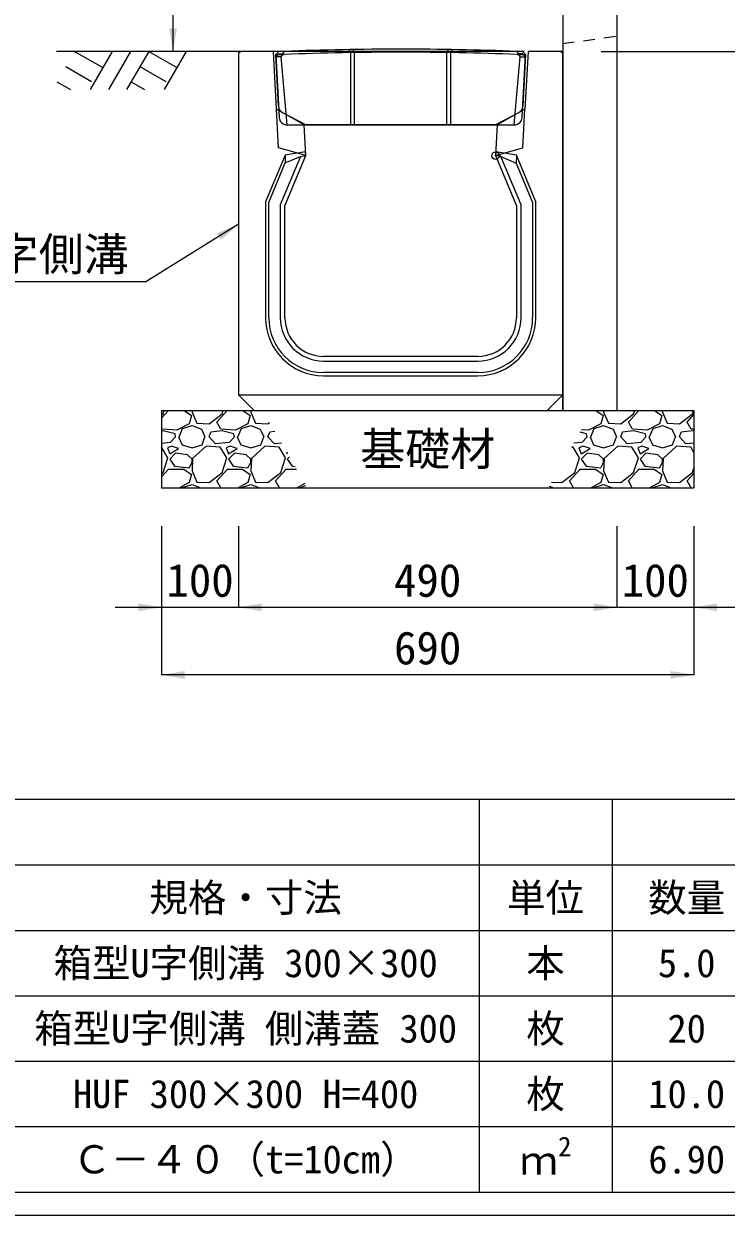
# Model space of a CAD drawing. Units: millimetres at full size. Extents: x 173025 to 194922, y 53822 to 64534.
# Drawn here: x 183981 to 184891, y 61441 to 62984 of the extents above; entities that cross this region are included whole.
import ezdxf
from ezdxf.enums import TextEntityAlignment as Align

# ---------------------------------------------------------------- set-up
doc = ezdxf.new("R2010")
doc.units = ezdxf.units.MM
doc.header["$LTSCALE"] = 20
doc.header["$PDMODE"] = 32
doc.header["$PDSIZE"] = 10
doc.linetypes.add('DASHED', pattern=[7.5, 6, -1.5])
doc.linetypes.add('USER2', pattern=[1.35, 0.75, -0.6])
for name, color, linetype, lineweight in [('0_2', 7, 'Continuous', 20), ('Defpoints_3', 8, 'Continuous', 0), ('パネックス', 2, 'Continuous', 13), ('図枠', 5, 'Continuous', 13), ('寸法・材料表', 7, 'Continuous', 13), ('寸法線', 7, 'Continuous', 13), ('引出線', 4, 'Continuous', 13), ('本体', 2, 'Continuous', 9), ('箱型U字側溝', 2, 'Continuous', 9), ('ﾊｯﾁﾝｸﾞ', 7, 'Continuous', 5)]:
    doc.layers.add(name, color=color, linetype=linetype, lineweight=lineweight)
doc.styles.add('ＭＳ ゴシック', font='')
doc.styles.get('ＭＳ ゴシック').set_extended_font_data('MS Gothic')

# ---------------------------------------------------------------- blocks, each defined once
blk = doc.blocks.new('filled_arrow')
at = {"color": 0, "linetype": 'Continuous', "lineweight": -2}
blk.add_solid([(7.5, 1.25), (0, 0), (7.5, -1.25)], dxfattribs=at)

msp = doc.modelspace()

# ---------------------------------------------------------------- linework, layer by layer
at = {"layer": '0_2'}
for p, q in [((184261.93, 62948.31), (184022.77, 62948.31)), ((184158.93, 62483.31), (184848.93, 62483.31)), ((184158.93, 62483.31), (184158.93, 62383.31)), ((184848.93, 62483.31), (184848.93, 62383.31)), ((184158.93, 62383.31), (184848.93, 62383.31))]:
    msp.add_line(p, q, dxfattribs=at)
at = {"layer": 'Defpoints_3'}
for p, q in [((183602.47, 61979.95), (185541.38, 61979.95)), ((184570.47, 61979.95), (184570.47, 61894.77)), ((184742.78, 61979.95), (184742.78, 61894.77))]:
    msp.add_line(p, q, dxfattribs=at)
at = {"layer": 'パネックス'}
for p, q in [((184678.93, 62948.31), (184658.93, 62948.31)), ((184678.93, 62483.31), (184678.93, 62948.31))]:
    msp.add_line(p, q, dxfattribs=at)
at = {"layer": '図枠'}
msp.add_line((179921.93, 61441.27), (194921.93, 61441.27), dxfattribs=at)
at = {"layer": '寸法・材料表'}
for p, q in [((183602.47, 61894.77), (185541.38, 61894.77)), ((184570.47, 61894.77), (184570.47, 61471.27)), ((184742.78, 61894.77), (184742.78, 61471.27)), ((183602.47, 61810.07), (185541.38, 61810.07)), ((183602.47, 61725.37), (185541.38, 61725.37)), ((183602.47, 61640.67), (185541.38, 61640.67)), ((183602.47, 61555.97), (185541.38, 61555.97)), ((183602.47, 61471.27), (185541.38, 61471.27))]:
    msp.add_line(p, q, dxfattribs=at)
at = {"layer": '寸法線'}
for p, q in [((184173.93, 62948.31), (184173.93, 63348.31)), ((184628.93, 62948.31), (184173.93, 62948.31)), ((184728.93, 62948.31), (185020.58, 62948.31)), ((184158.93, 62333.31), (184158.93, 62228.37)), ((184158.93, 62333.31), (184158.93, 62140.87)), ((184258.93, 62333.31), (184258.93, 62228.37)), ((184258.93, 62333.31), (184258.93, 62228.37)), ((184748.88, 62333.31), (184748.88, 62228.37)), ((184748.88, 62333.31), (184748.88, 62228.37)), ((184848.88, 62333.31), (184848.88, 62228.37)), ((184848.88, 62333.31), (184848.88, 62140.87)), ((184098.93, 62228.37), (184318.93, 62228.37)), ((184258.93, 62228.37), (184748.88, 62228.37)), ((184688.88, 62228.37), (184908.88, 62228.37)), ((184848.88, 62140.87), (184158.93, 62140.87))]:
    msp.add_line(p, q, dxfattribs=at)
at = {"layer": '引出線'}
msp.add_lwpolyline([(184258.93, 62724.31), (184138.72, 62650.03), (183798.72, 62650.03)], dxfattribs=at)
at = {"layer": '本体', "lineweight": 20}
for p, q in [((184678.93, 63343.31), (184678.93, 62948.31)), ((184748.93, 63348.31), (184748.93, 62483.31)), ((184678.93, 62948.31), (184678.93, 62483.31)), ((184678.93, 62483.31), (184728.93, 62483.31))]:
    msp.add_line(p, q, dxfattribs=at)
at = {"layer": '本体', "linetype": 'USER2'}
msp.add_line((184678.93, 62958.31), (184748.93, 62968.31), dxfattribs=at)
at = {"layer": '箱型U字側溝'}
for p, q in [((184307.13, 62944.16), (184317.99, 62944.16)), ((184619.84, 62944.16), (184630.7, 62944.16)), ((184319.05, 62813.77), (184319.17, 62803.65)), ((184338.93, 62812.11), (184345.93, 62813.31)), ((184598.92, 62812.11), (184591.93, 62813.31)), ((184618.81, 62813.77), (184618.68, 62803.65)), ((184568.93, 62553.31), (184368.93, 62553.31)), ((184368.93, 62547.31), (184568.93, 62547.31)), ((184568.93, 62532.31), (184368.93, 62532.31)), ((184368.93, 62528.31), (184568.93, 62528.31)), ((184258.93, 62503.31), (184678.93, 62503.31))]:
    msp.add_line(p, q, dxfattribs=at)
at = {"layer": '箱型U字側溝', "lineweight": 13}
for p, q in [((184315.86, 62868.46), (184315.86, 62869.32)), ((184568.93, 62553.31), (184368.93, 62553.31))]:
    msp.add_line(p, q, dxfattribs=at)
at = {"layer": '箱型U字側溝', "lineweight": 18}
msp.add_line((184321.46, 62853.16), (184616.37, 62853.16), dxfattribs=at)
at = {"layer": '箱型U字側溝', "lineweight": 13}
for points in [[(184343.93, 62853.31), (184307.93, 62873.31), (184303.93, 62948.31), (184261.93, 62948.31), (184258.93, 62945.31), (184258.93, 62503.31), (184278.93, 62483.31), (184658.93, 62483.31), (184678.93, 62503.31), (184678.93, 62945.31), (184675.93, 62948.31), (184633.93, 62948.31), (184629.93, 62873.31), (184593.93, 62853.31), (184591.93, 62813.31), (184618.93, 62748.31), (184618.93, 62603.31)], [(184318.93, 62603.31), (184318.93, 62748.31), (184345.93, 62813.31), (184343.93, 62853.31)]]:
    msp.add_lwpolyline(points, dxfattribs=at)
at = {"layer": '箱型U字側溝', "lineweight": 18}
for points in [[(184310.7, 62877.12), (184307.13, 62944.16), (184310.92, 62948.16)], [(184317.92, 62948.16), (184310.92, 62948.16), (184307.13, 62944.16), (184311.48, 62862.63)], [(184626.35, 62862.63), (184630.7, 62944.16), (184626.92, 62948.16), (184619.92, 62948.16)], [(184626.92, 62948.16), (184630.7, 62944.16), (184627.13, 62877.12)], [(184621.79, 62868.8), (184592.01, 62853.16), (184345.82, 62853.16), (184316.04, 62868.8)]]:
    msp.add_lwpolyline(points, dxfattribs=at)
at = {"layer": '箱型U字側溝', "color": 5}
for points in [[(184310.92, 62945.26), (184316.29, 62945.16), (184314.13, 62941.16), (184307.28, 62941.28)], [(184626.92, 62945.26), (184621.54, 62945.16), (184623.7, 62941.16), (184630.55, 62941.28)]]:
    msp.add_lwpolyline(points, close=True, dxfattribs=at)
at = {"layer": '箱型U字側溝', "color": 5, "linetype": 'DASHED'}
for points in [[(184321.98, 62853.16), (184314.13, 62941.16), (184317.92, 62948.16)], [(184615.85, 62853.16), (184623.7, 62941.16), (184619.92, 62948.16)]]:
    msp.add_lwpolyline(points, dxfattribs=at)
at = {"layer": '箱型U字側溝'}
for points in [[(184401.86, 62950.57), (184403.92, 62946.61), (184403.92, 62853.16)], [(184408.92, 62853.16), (184408.92, 62946.69), (184406.86, 62950.66)], [(184528.92, 62853.16), (184528.92, 62946.69), (184530.97, 62950.66)], [(184533.92, 62853.16), (184533.92, 62946.61), (184535.97, 62950.57)], [(184318.93, 62603.31), (184318.93, 62748.31), (184345.93, 62813.31), (184345.68, 62818.34), (184319.05, 62813.77), (184293.93, 62753.29), (184293.93, 62603.31)], [(184643.93, 62603.31), (184643.93, 62753.29), (184618.81, 62813.77), (184592.18, 62818.34), (184591.93, 62813.31), (184618.93, 62748.31), (184618.93, 62603.31)], [(184297.93, 62603.31), (184297.93, 62752.5), (184319.23, 62803.77), (184338.93, 62812.11), (184312.93, 62749.5), (184312.93, 62603.31)], [(184598.92, 62812.11), (184618.68, 62803.65), (184639.93, 62752.5), (184639.93, 62603.31)], [(184624.93, 62603.31), (184624.93, 62749.5), (184598.92, 62812.11)]]:
    msp.add_lwpolyline(points, dxfattribs=at)
at = {"layer": '箱型U字側溝', "linetype": 'DASHED', "lineweight": 13}
for points in [[(184345.93, 62813.31), (184310.59, 62823.31), (184307.93, 62873.31)], [(184591.93, 62813.31), (184627.26, 62823.31), (184629.93, 62873.31)]]:
    msp.add_lwpolyline(points, dxfattribs=at)
at = {"layer": '箱型U字側溝', "lineweight": 18}
for centre, radius, start, end in [((184468.92, 59149.5), 3801.67, 87.72365, 92.27635), ((184320.69, 62877.66), 10, 183.05288, 242.29297), ((184617.14, 62877.66), 10, 297.70703, 356.94712), ((184321.46, 62863.16), 10, 183.05288, 270), ((184616.37, 62863.16), 10, 270, 356.94712)]:
    msp.add_arc(centre, radius, start, end, dxfattribs=at)
at = {"layer": '箱型U字側溝'}
for centre, radius, start, end in [((184468.92, 59149.5), 3797.67, 87.72245, 92.27755), ((184368.93, 62603.31), 75, 180, 270), ((184368.93, 62603.31), 71, 180, 270), ((184368.93, 62603.31), 56, 180, 270), ((184368.93, 62603.31), 50, 180, 270), ((184568.93, 62603.31), 71, 270, 0), ((184568.93, 62603.31), 56, 270, 0), ((184568.93, 62603.31), 75, 270, 0), ((184568.93, 62603.31), 50, 270, 0)]:
    msp.add_arc(centre, radius, start, end, dxfattribs=at)
at = {"layer": '箱型U字側溝', "lineweight": 13}
for centre, start, end in [((184368.93, 62603.31), 180, 270), ((184568.93, 62603.31), 270, 0)]:
    msp.add_arc(centre, 50, start, end, dxfattribs=at)
at = {"layer": '箱型U字側溝'}
msp.add_point((184591.93, 62813.31), dxfattribs=at)
at = {"layer": 'ﾊｯﾁﾝｸﾞ', "lineweight": 9}
for p, q in [((184046.39, 62948.31), (184082.96, 62927.2)), ((184095.15, 62948.31), (184066.5, 62898.69)), ((184118.77, 62948.31), (184090.12, 62898.69)), ((184142.39, 62948.31), (184113.74, 62898.69)), ((184142.39, 62948.31), (184178.96, 62927.2)), ((184191.15, 62948.31), (184162.5, 62898.69)), ((184034.97, 62928.52), (184068.38, 62909.23)), ((184130.97, 62928.52), (184164.39, 62909.23)), ((184023.55, 62908.74), (184040.96, 62898.69)), ((184119.55, 62908.74), (184136.96, 62898.69))]:
    msp.add_line(p, q, dxfattribs=at)
at = {"layer": 'ﾊｯﾁﾝｸﾞ'}
for p, q in [((184158.93, 62473.37), (184167.87, 62483.31)), ((184158.93, 62477.2), (184161.23, 62478.98)), ((184161.23, 62478.98), (184162.61, 62483.31)), ((184188.25, 62483.31), (184197.81, 62476.69)), ((184198.66, 62483.31), (184198.57, 62481.26)), ((184198.57, 62481.26), (184204.66, 62466.79)), ((184220.67, 62466.02), (184237.43, 62478.98)), ((184230.57, 62468.31), (184244.07, 62483.31)), ((184237.43, 62478.98), (184238.81, 62483.31)), ((184264.45, 62483.31), (184274.01, 62476.69)), ((184274.86, 62483.31), (184274.77, 62481.26)), ((184274.77, 62481.26), (184280.86, 62466.79)), ((184721.65, 62483.31), (184731.21, 62476.69)), ((184732.06, 62483.31), (184731.97, 62481.26)), ((184731.97, 62481.26), (184738.06, 62466.79)), ((184754.07, 62466.02), (184770.83, 62478.98)), ((184763.97, 62468.31), (184777.47, 62483.31)), ((184770.83, 62478.98), (184772.21, 62483.31)), ((184797.85, 62483.31), (184807.41, 62476.69)), ((184808.26, 62483.31), (184808.17, 62481.26)), ((184808.17, 62481.26), (184814.26, 62466.79)), ((184830.27, 62466.02), (184847.03, 62478.98)), ((184840.17, 62468.31), (184848.93, 62478.04)), ((184847.03, 62478.98), (184848.41, 62483.31)), ((184194.76, 62466.02), (184178.76, 62457.64)), ((184186.38, 62459.93), (184198.57, 62463.74)), ((184197.81, 62476.69), (184194.76, 62466.02)), ((184198.57, 62463.74), (184210.76, 62459.17)), ((184204.66, 62466.79), (184220.67, 62466.02)), ((184235.91, 62459.17), (184230.57, 62468.31)), ((184270.96, 62466.02), (184254.96, 62457.64)), ((184262.58, 62459.93), (184274.77, 62463.74)), ((184274.01, 62476.69), (184270.96, 62466.02)), ((184274.77, 62463.74), (184286.96, 62459.17)), ((184280.86, 62466.79), (184296.87, 62466.02)), ((184296.87, 62466.02), (184299.06, 62467.72)), ((184728.16, 62466.02), (184712.16, 62457.64)), ((184719.78, 62459.93), (184731.97, 62463.74)), ((184731.21, 62476.69), (184728.16, 62466.02)), ((184731.97, 62463.74), (184744.16, 62459.17)), ((184738.06, 62466.79), (184754.07, 62466.02)), ((184769.31, 62459.17), (184763.97, 62468.31)), ((184804.36, 62466.02), (184788.36, 62457.64)), ((184795.98, 62459.93), (184808.17, 62463.74)), ((184807.41, 62476.69), (184804.36, 62466.02)), ((184808.17, 62463.74), (184820.36, 62459.17)), ((184814.26, 62466.79), (184830.27, 62466.02)), ((184845.51, 62459.17), (184840.17, 62468.31)), ((184159.71, 62459.17), (184158.93, 62460.5)), ((184161.23, 62456.88), (184158.93, 62456.64)), ((184178.76, 62457.64), (184159.71, 62459.17)), ((184176.47, 62453.07), (184161.23, 62456.88)), ((184177.23, 62449.26), (184170.37, 62441.64)), ((184177.23, 62449.26), (184176.47, 62453.07)), ((184181.04, 62449.26), (184185.61, 62438.59)), ((184181.8, 62449.26), (184186.38, 62459.93)), ((184210.76, 62459.17), (184215.33, 62449.26)), ((184211.52, 62438.59), (184215.33, 62449.26)), ((184220.67, 62449.26), (184222.95, 62455.36)), ((184229.05, 62440.12), (184220.67, 62449.26)), ((184237.43, 62456.88), (184222.95, 62455.36)), ((184254.96, 62457.64), (184235.91, 62459.17)), ((184252.67, 62453.07), (184237.43, 62456.88)), ((184253.43, 62449.26), (184246.57, 62441.64)), ((184253.43, 62449.26), (184252.67, 62453.07)), ((184257.24, 62449.26), (184261.81, 62438.59)), ((184258, 62449.26), (184262.58, 62459.93)), ((184286.96, 62459.17), (184291.53, 62449.26)), ((184287.72, 62438.59), (184291.53, 62449.26)), ((184296.87, 62449.26), (184299.15, 62455.36)), ((184305.25, 62440.12), (184296.87, 62449.26)), ((184305.79, 62456.05), (184299.15, 62455.36)), ((184709.87, 62453.07), (184701.54, 62455.15)), ((184712.16, 62457.64), (184703.38, 62458.34)), ((184710.63, 62449.26), (184703.77, 62441.64)), ((184710.63, 62449.26), (184709.87, 62453.07)), ((184714.44, 62449.26), (184719.01, 62438.59)), ((184715.2, 62449.26), (184719.78, 62459.93)), ((184744.16, 62459.17), (184748.73, 62449.26)), ((184744.92, 62438.59), (184748.73, 62449.26)), ((184754.07, 62449.26), (184756.35, 62455.36)), ((184762.45, 62440.12), (184754.07, 62449.26)), ((184770.83, 62456.88), (184756.35, 62455.36)), ((184788.36, 62457.64), (184769.31, 62459.17)), ((184786.07, 62453.07), (184770.83, 62456.88)), ((184786.83, 62449.26), (184779.97, 62441.64)), ((184786.83, 62449.26), (184786.07, 62453.07)), ((184790.64, 62449.26), (184795.21, 62438.59)), ((184791.4, 62449.26), (184795.98, 62459.93)), ((184820.36, 62459.17), (184824.93, 62449.26)), ((184821.12, 62438.59), (184824.93, 62449.26)), ((184830.27, 62449.26), (184832.55, 62455.36)), ((184838.65, 62440.12), (184830.27, 62449.26)), ((184847.03, 62456.88), (184832.55, 62455.36)), ((184848.93, 62458.89), (184845.51, 62459.17)), ((184848.93, 62456.4), (184847.03, 62456.88)), ((184170.37, 62441.64), (184158.93, 62440.64)), ((184158.94, 62435.54), (184158.93, 62435.54)), ((184167.33, 62421.83), (184158.94, 62435.54)), ((184171.9, 62437.07), (184166.56, 62434.78)), ((184166.56, 62434.78), (184169.61, 62427.16)), ((184169.61, 62427.16), (184181.04, 62434.02)), ((184181.04, 62434.02), (184171.9, 62437.07)), ((184185.61, 62438.59), (184198.57, 62434.78)), ((184198.57, 62434.78), (184211.52, 62438.59)), ((184216.86, 62437.07), (184199.33, 62421.07)), ((184235.14, 62435.54), (184216.86, 62437.07)), ((184246.57, 62441.64), (184229.05, 62440.12)), ((184243.53, 62421.83), (184235.14, 62435.54)), ((184248.1, 62437.07), (184242.76, 62434.78)), ((184242.76, 62434.78), (184245.81, 62427.16)), ((184245.81, 62427.16), (184257.24, 62434.02)), ((184257.24, 62434.02), (184248.1, 62437.07)), ((184261.81, 62438.59), (184274.77, 62434.78)), ((184274.77, 62434.78), (184287.72, 62438.59)), ((184293.06, 62437.07), (184275.53, 62421.07)), ((184311.34, 62435.54), (184293.06, 62437.07)), ((184314.53, 62440.92), (184305.25, 62440.12)), ((184319.73, 62421.83), (184311.34, 62435.54)), ((184692.34, 62435.54), (184690.32, 62435.71)), ((184700.73, 62421.83), (184692.34, 62435.54)), ((184703.77, 62441.64), (184693.21, 62440.72)), ((184705.3, 62437.07), (184699.96, 62434.78)), ((184699.96, 62434.78), (184703.01, 62427.16)), ((184703.01, 62427.16), (184714.44, 62434.02)), ((184714.44, 62434.02), (184705.3, 62437.07)), ((184719.01, 62438.59), (184731.97, 62434.78)), ((184731.97, 62434.78), (184744.92, 62438.59)), ((184750.26, 62437.07), (184732.73, 62421.07)), ((184768.54, 62435.54), (184750.26, 62437.07)), ((184779.97, 62441.64), (184762.45, 62440.12)), ((184776.93, 62421.83), (184768.54, 62435.54)), ((184781.5, 62437.07), (184776.16, 62434.78)), ((184776.16, 62434.78), (184779.21, 62427.16)), ((184779.21, 62427.16), (184790.64, 62434.02)), ((184790.64, 62434.02), (184781.5, 62437.07)), ((184795.21, 62438.59), (184808.17, 62434.78)), ((184808.17, 62434.78), (184821.12, 62438.59)), ((184826.46, 62437.07), (184808.93, 62421.07)), ((184844.74, 62435.54), (184826.46, 62437.07)), ((184848.93, 62441.01), (184838.65, 62440.12)), ((184848.93, 62428.7), (184844.74, 62435.54)), ((184161.23, 62402.78), (184167.33, 62421.83)), ((184177.23, 62427.92), (184169.61, 62420.3)), ((184169.61, 62420.3), (184175.71, 62411.16)), ((184192.47, 62425.64), (184177.23, 62427.92)), ((184198.57, 62420.3), (184192.47, 62425.64)), ((184199.33, 62421.07), (184198.57, 62405.06)), ((184198.57, 62415.73), (184198.57, 62420.3)), ((184237.43, 62402.78), (184243.53, 62421.83)), ((184253.43, 62427.92), (184245.81, 62420.3)), ((184245.81, 62420.3), (184251.91, 62411.16)), ((184268.67, 62425.64), (184253.43, 62427.92)), ((184274.77, 62420.3), (184268.67, 62425.64)), ((184275.53, 62421.07), (184274.77, 62405.06)), ((184274.77, 62415.73), (184274.77, 62420.3)), ((184313.63, 62402.78), (184319.73, 62421.83)), ((184320.96, 62429.78), (184322.01, 62427.16)), ((184322.01, 62427.16), (184322.36, 62427.37)), ((184324.82, 62423.11), (184322.01, 62420.3)), ((184322.01, 62420.3), (184328.11, 62411.16)), ((184694.63, 62402.78), (184700.73, 62421.83)), ((184710.63, 62427.92), (184703.01, 62420.3)), ((184703.01, 62420.3), (184709.11, 62411.16)), ((184725.87, 62425.64), (184710.63, 62427.92)), ((184731.97, 62420.3), (184725.87, 62425.64)), ((184732.73, 62421.07), (184731.97, 62405.06)), ((184731.97, 62415.73), (184731.97, 62420.3)), ((184770.83, 62402.78), (184776.93, 62421.83)), ((184786.83, 62427.92), (184779.21, 62420.3)), ((184779.21, 62420.3), (184785.31, 62411.16)), ((184802.07, 62425.64), (184786.83, 62427.92)), ((184808.17, 62420.3), (184802.07, 62425.64)), ((184808.93, 62421.07), (184808.17, 62405.06)), ((184808.17, 62415.73), (184808.17, 62420.3)), ((184158.93, 62397.17), (184168.09, 62407.35)), ((184158.93, 62401), (184161.23, 62402.78)), ((184168.09, 62407.35), (184187.9, 62407.35)), ((184175.71, 62411.16), (184194.76, 62408.87)), ((184187.9, 62407.35), (184197.81, 62400.49)), ((184194.76, 62408.87), (184198.57, 62415.73)), ((184198.57, 62405.06), (184204.66, 62390.59)), ((184220.67, 62389.82), (184237.43, 62402.78)), ((184230.57, 62392.11), (184244.29, 62407.35)), ((184244.29, 62407.35), (184264.1, 62407.35)), ((184251.91, 62411.16), (184270.96, 62408.87)), ((184264.1, 62407.35), (184274.01, 62400.49)), ((184270.96, 62408.87), (184274.77, 62415.73)), ((184274.77, 62405.06), (184280.86, 62390.59)), ((184296.87, 62389.82), (184313.63, 62402.78)), ((184306.77, 62392.11), (184320.49, 62407.35)), ((184320.49, 62407.35), (184333.91, 62407.35)), ((184328.11, 62411.16), (184331.98, 62410.69)), ((184677.87, 62389.82), (184694.63, 62402.78)), ((184687.77, 62392.11), (184701.49, 62407.35)), ((184701.49, 62407.35), (184721.3, 62407.35)), ((184709.11, 62411.16), (184728.16, 62408.87)), ((184721.3, 62407.35), (184731.21, 62400.49)), ((184728.16, 62408.87), (184731.97, 62415.73)), ((184731.97, 62405.06), (184738.06, 62390.59)), ((184754.07, 62389.82), (184770.83, 62402.78)), ((184763.97, 62392.11), (184777.69, 62407.35)), ((184777.69, 62407.35), (184797.5, 62407.35)), ((184785.31, 62411.16), (184804.36, 62408.87)), ((184797.5, 62407.35), (184807.41, 62400.49)), ((184804.36, 62408.87), (184808.17, 62415.73)), ((184808.17, 62405.06), (184814.26, 62390.59)), ((184830.27, 62389.82), (184847.03, 62402.78)), ((184840.17, 62392.11), (184848.93, 62401.84)), ((184847.03, 62402.78), (184848.93, 62408.71)), ((184194.76, 62389.82), (184182.32, 62383.31)), ((184186.38, 62383.73), (184198.57, 62387.54)), ((184197.81, 62400.49), (184194.76, 62389.82)), ((184198.57, 62387.54), (184209.85, 62383.31)), ((184204.66, 62390.59), (184220.67, 62389.82)), ((184235.71, 62383.31), (184230.57, 62392.11)), ((184270.96, 62389.82), (184258.52, 62383.31)), ((184262.58, 62383.73), (184274.77, 62387.54)), ((184274.01, 62400.49), (184270.96, 62389.82)), ((184274.77, 62387.54), (184286.05, 62383.31)), ((184280.86, 62390.59), (184296.87, 62389.82)), ((184311.91, 62383.31), (184306.77, 62392.11)), ((184344.76, 62388.57), (184334.72, 62383.31)), ((184338.78, 62383.73), (184346.21, 62386.05)), ((184661.3, 62385.46), (184667.05, 62383.31)), ((184664.2, 62390.47), (184677.87, 62389.82)), ((184692.91, 62383.31), (184687.77, 62392.11)), ((184728.16, 62389.82), (184715.72, 62383.31)), ((184719.78, 62383.73), (184731.97, 62387.54)), ((184731.21, 62400.49), (184728.16, 62389.82)), ((184731.97, 62387.54), (184743.25, 62383.31)), ((184738.06, 62390.59), (184754.07, 62389.82)), ((184769.11, 62383.31), (184763.97, 62392.11)), ((184804.36, 62389.82), (184791.92, 62383.31)), ((184795.98, 62383.73), (184808.17, 62387.54)), ((184807.41, 62400.49), (184804.36, 62389.82)), ((184808.17, 62387.54), (184819.45, 62383.31)), ((184814.26, 62390.59), (184830.27, 62389.82)), ((184845.31, 62383.31), (184840.17, 62392.11)), ((184159.51, 62383.31), (184158.93, 62384.3)), ((184186.2, 62383.31), (184186.38, 62383.73)), ((184262.4, 62383.31), (184262.58, 62383.73)), ((184338.6, 62383.31), (184338.78, 62383.73)), ((184719.6, 62383.31), (184719.78, 62383.73)), ((184795.8, 62383.31), (184795.98, 62383.73))]:
    msp.add_line(p, q, dxfattribs=at)

# ---------------------------------------------------------------- block references
at = {"layer": '寸法線', "xscale": 4, "yscale": 4}
for p, rotation in [((184173.93, 62948.31), 90), ((184158.93, 62228.37), 180), ((184748.88, 62228.37), 180), ((184748.88, 62228.37), 180), ((184848.88, 62140.87), 180)]:
    msp.add_blockref('filled_arrow', p, dxfattribs=dict(at, rotation=rotation))
for p in [(184258.93, 62228.37), (184258.93, 62228.37), (184848.88, 62228.37), (184158.93, 62140.87)]:
    msp.add_blockref('filled_arrow', p, dxfattribs=at)
at = {"layer": '引出線', "xscale": 4, "yscale": 4, "rotation": 211.7}
msp.add_blockref('filled_arrow', (184258.93, 62724.31), dxfattribs=at)

# ---------------------------------------------------------------- texts
at = {"layer": '寸法・材料表', "style": 'ＭＳ ゴシック'}
for s, p in [('規格・寸法', (184267.97, 61852.42)), ('単位', (184656.63, 61852.42)), ('数量', (184839.58, 61852.42)), ('箱型U字側溝 300×300', (184267.97, 61767.72)), ('本', (184656.63, 61767.72)), ('5.0', (184839.58, 61767.72)), ('箱型U字側溝 側溝蓋 300', (184267.97, 61683.02)), ('枚', (184656.63, 61683.02)), ('20', (184839.58, 61683.02)), ('HUF 300×300 H=400', (184267.97, 61598.32)), ('枚', (184656.63, 61598.32)), ('10.0', (184839.58, 61598.32)), ('Ｃ－４０（t=10cm）', (184267.97, 61513.62)), ('6.90', (184839.58, 61513.62))]:
    msp.add_text(s, height=36.55, dxfattribs=at).set_placement(p, align=Align.MIDDLE_CENTER)
for s, height, p in [('2', 25.59, (184672.83, 61509.64)), ('ｍ', 36.55, (184622.97, 61482.69))]:
    msp.add_text(s, height=height, dxfattribs=at).set_placement(p, align=Align.BOTTOM_LEFT)
at = {"layer": '寸法線', "style": 'ＭＳ ゴシック'}
for s, p in [('基礎材', (184503.93, 62433.31)), ('100', (184208.93, 62263.37)), ('490', (184503.9, 62263.37)), ('100', (184798.88, 62263.37)), ('690', (184503.9, 62175.87))]:
    msp.add_text(s, height=42.72, dxfattribs=at).set_placement(p, align=Align.MIDDLE_CENTER)
at = {"layer": '引出線', "style": 'ＭＳ ゴシック'}
msp.add_text('箱型U字側溝', height=42.72, dxfattribs=at).set_placement((183956.22, 62706.99), align=Align.TOP_CENTER)

doc.saveas('drawing.dxf')
